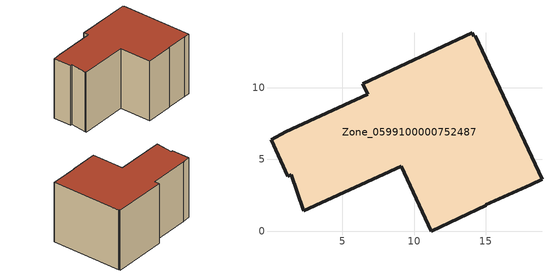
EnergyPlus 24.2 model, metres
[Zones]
Zone_0599100000752487
 floor ground (C_G): 15.04,1.8 11.22,0 9.11,4.53 2.32,1.41 2.28,1.5 1.44,3.94 1.21,3.83 0.03,6.38 1.05,6.93 6.76,9.56 6.43,10.27 14.07,13.83 14.17,13.6 14.26,13.64 18.92,3.63 18.13,3.25 15.02,1.85 z0
 wall outside (C_F): 9.11,4.53 11.22,0 15.04,1.8 15.02,1.85 18.13,3.25 18.92,3.63 14.26,13.64 14.17,13.6 14.07,13.83 6.43,10.27 6.76,9.56 1.05,6.93 0.03,6.38 1.21,3.83 1.44,3.94 2.28,1.5 2.32,1.41 9.11,4.53 z0:9.58
 roof outside (C_R): 11.22,0 15.04,1.8 15.02,1.85 18.13,3.25 18.92,3.63 14.26,13.64 14.17,13.6 14.07,13.83 6.43,10.27 6.76,9.56 1.05,6.93 0.03,6.38 1.21,3.83 1.44,3.94 2.28,1.5 2.32,1.41 9.11,4.53 z9.58
[BUILDING]
Pand.0599100000752487: North Axis=0; Terrain=City; Loads Convergence Tolerance Value=0.04; Temperature Convergence Tolerance Value=0.4; Solar Distribution=FullExterior; Maximum Number of Warmup Days=25; Minimum Number of Warmup Days=1
[Site:Location]
Rotterdam.The.Hague.AP_ZH_NLD Design_Conditions: Latitude=51.96; Longitude=4.45; Time Zone=1; Elevation=-4.5
[SITE:GROUNDTEMPERATURE:BUILDINGSURFACE]
18, 18, 18, 18, 18, 18, 18, 18, 18, 18, 18, 18
[MATERIAL] Thermal Absorptance=0.9; Solar Absorptance=0.7; Visible Absorptance=0.7
Name | Roughness | Thickness | Conductivity | Density | Specific Heat
G.D.2006-2014 | MediumSmooth | 0.15 | 0.06 | 540 | 1210
F.D.2006-2014 | Rough | 0.3 | 0.12 | 1920 | 840
R.D.2006-2014 | MediumRough | 0.2 | 0.08 | 1500 | 1000
[CONSTRUCTION]
C_G: G.D.2006-2014
C_F: F.D.2006-2014
C_R: R.D.2006-2014
[ZONE]
Zone_0599100000752487: Type=1; Multiplier=1; Ceiling Height=Autocalculate; Volume=Autocalculate; Floor Area=autocalculate; Part of Total Floor Area=Yes
[ZONEINFILTRATION:DESIGNFLOWRATE]
Infil_Zone_0599100000752487: Zone or ZoneList or Space or SpaceList=Zone_0599100000752487; Schedule=AlwaysOn; Design Flow Rate Calculation Method=Flow/Area; Flow Rate per Floor Area=0.0021; Constant Term Coefficient=1; Temperature Term Coefficient=0; Velocity Term Coefficient=0; Velocity Squared Term Coefficient=0
[HVACTEMPLATE:ZONE:IDEALLOADSAIRSYSTEM]
Zone_0599100000752487: Maximum Heating Supply Air Temperature=50; Minimum Cooling Supply Air Temperature=13; Maximum Heating Supply Air Humidity Ratio=0.0156; Minimum Cooling Supply Air Humidity Ratio=0.0077; Heating Limit=NoLimit; Cooling Limit=NoLimit; Dehumidification Control Type=ConstantSensibleHeatRatio; Cooling Sensible Heat Ratio=0.7; Dehumidification Setpoint=60; Humidification Control Type=None; Humidification Setpoint=30; Outdoor Air Method=None; Outdoor Air Flow Rate per Person=0.00944; Outdoor Air Flow Rate per Zone Floor Area=0; Outdoor Air Flow Rate per Zone=0; Demand Controlled Ventilation Type=None; Outdoor Air Economizer Type=NoEconomizer; Heat Recovery Type=None; Sensible Heat Recovery Effectiveness=0.7; Latent Heat Recovery Effectiveness=0.65
[ZONECONTROL:THERMOSTAT]
ThermostatControl_Zone_0599100000752487: Zone or ZoneList=Zone_0599100000752487; Control Type Schedule=DualSetpointControlType; Control 1=Thermostat_Zone_0599100000752487; Temperature Difference Between Cutout And Setpoint=0
[THERMOSTATSETPOINT:DUALSETPOINT]
Thermostat_Zone_0599100000752487: Heating Setpoint Temperature Schedule=HeatingSetpoint_Zone_0599100000752487; Cooling Setpoint Temperature Schedule=CoolingSetpoint_Zone_0599100000752487
[SCHEDULE:COMPACT]
HeatingSetpoint_Zone_0599100000752487: Through: 12/31, For: AllDays, Until: 24:00, 21
CoolingSetpoint_Zone_0599100000752487: Through: 12/31, For: AllDays, Until: 24:00, 24
DualSetpointControlType: Through: 12/31, For: AllDays, Until: 24:00, 4
AlwaysOn: Through: 12/31, For: AllDays, Until: 24:00, 1
